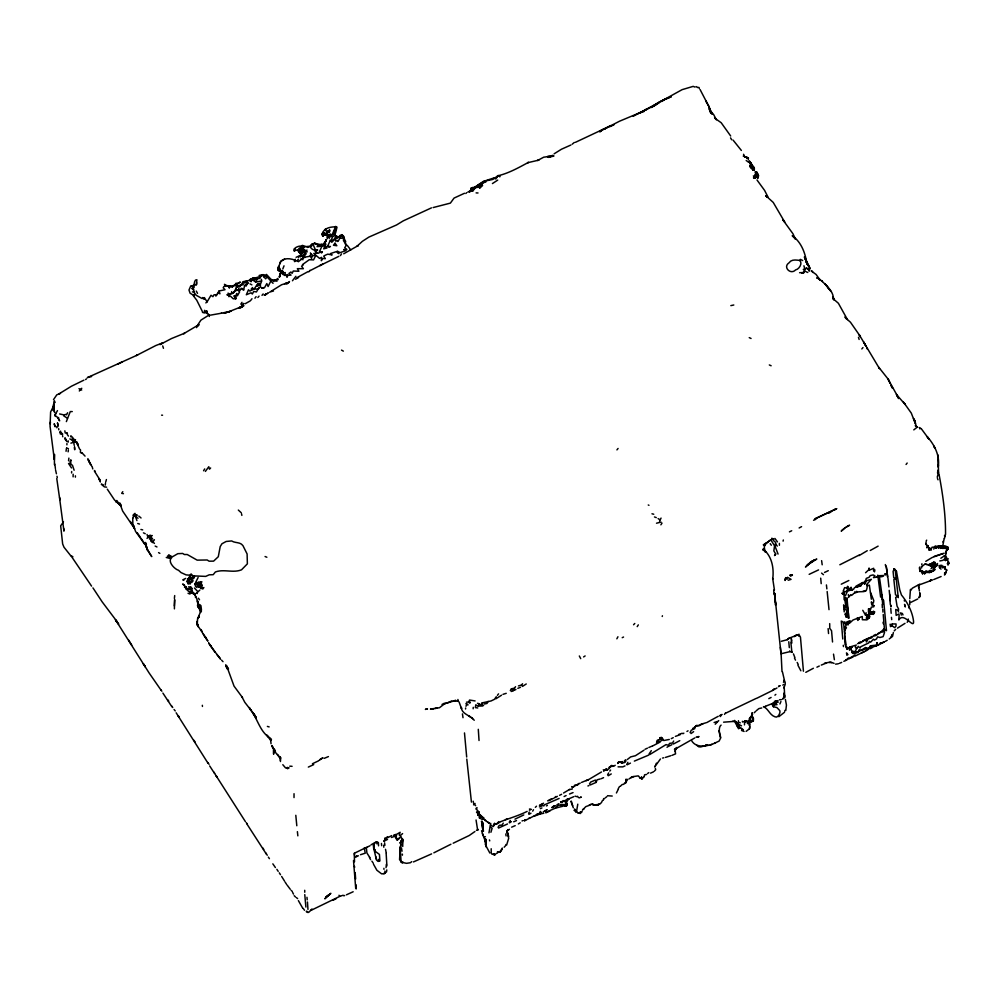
<?xml version="1.0" encoding="UTF-8"?>
<svg xmlns="http://www.w3.org/2000/svg" width="999" height="999" viewBox="0 0 999 999"><rect width="100%" height="100%" fill="white"/><g stroke="black" fill="none" stroke-linecap="round" stroke-linejoin="round"><path stroke-width="1.5" d="M132.717 518.431L132.892 524.812M294.018 797.577L294.031 793.706M921.34 428.783L928.97 439.123L927.159 436.588C934.552 444.855 940.022 455.606 938.248 466.933L938.348 464.872L938.536 472.177L937.237 477.247M273.501 749.6L273.626 754.195L273.751 748.576M752.734 169.78L754.32 168.207L752.734 169.78L754.32 170.342L754.32 168.207L749.213 160.677L748.251 161.85L746.178 160.539M930.044 570.741L929.008 572.802L931.43 571.815L931.43 570.691L929.632 570.479L926.897 572.752L927.384 571.478L925.786 571.253L924.599 573.751L922.414 571.028L920.279 570.541M386.8 869.904L386.513 871.977M68.569 460.801L68.881 458.116M304.77 894.605L305.881 907.067M763.461 706.593C768.618 708.99 769.53 714.947 775.024 716.82C778.109 718.781 781.693 711.051 779.133 709.877L776.885 707.554L773.438 706.743L773.338 702.722M260.439 285.602L260.464 283.654M279.171 266.271L277.722 267.482L278.309 270.554L280.12 271.491L280.457 269.43L278.659 266.92L280.594 261.463C284.203 257.804 290.135 258.291 294.618 260.065L295.404 259.253M845.129 599.487L846.253 610.277L848.288 612.837L848.576 618.281L846.94 616.483L846.34 612.112L848.288 612.837L846.99 597.827L846.203 600.649L847.627 607.941M909.764 604.757L909.727 600.736M947.576 547.14L946.765 548.151L945.691 546.316L948.039 548.901L946.915 550.486L946.94 548.426L948.101 548.538C948.513 545.367 942.507 546.353 940.509 546.178L937.986 545.941L937.574 546.69L939.834 545.816M493.444 178.097L483.129 181.518L477.722 185.24L477.697 187.3L474.737 187.887L472.502 191.209L470.666 190.384L471.715 187.912L476.785 186.913L479.532 184.003M482.729 829.607L481.543 821.19L483.004 829.645M355.706 888.398L353.496 860.489M66.034 451.286L66.446 448.376M338.886 236.688L336.401 237.375L334.503 233.766L336.151 230.806L336.675 226.748L332.804 226.96C328.221 227.347 323.626 229.083 322.078 233.953L322.465 235.427L324.4 234.89L324.687 232.63M484.952 838.586L485.826 845.541L489.847 853.046M944.43 566.608L944.967 567.295L945.154 566.633L945.004 569.03L946.777 570.092L944.48 574.999L945.991 572.452L944.505 573.089L945.516 573.451M53.771 408.441L53.684 404.57L53.584 410.414L53.871 401.823M188.661 586.775L190.871 587.15L192.757 592.382L194.88 594.505L197.964 601.835L197.577 605.819L200.811 611.65L201.523 610.963M675.486 750.798L675.099 751.485M354.508 861.825L354.27 853.296L367.095 847.04M373.826 846.053L373.901 843.918L374.263 848.276M873.588 571.041L873.688 568.269L869.13 570.229L869.055 568.281L869.13 570.229M400.736 845.678L400.774 844.605M280.332 760.414L280.457 757.254L280.457 761.538M866.932 584.228L867.332 585.913L869.38 585.139L871.328 599.225M939.797 560.951L942.869 560.339L946.016 557.979L948.051 561.038L948.201 562.862L947.289 563.686L948.863 563.424L947.976 565.134M775.274 546.728L775.636 542.332L773.476 540.584L773.576 539.135L771.752 538.236M488.961 832.854L490.759 823.388M946.915 550.486L946.94 548.426L948.039 548.901L946.49 549.762L946.64 548.888M641.52 776.71L641.857 778.833L643.606 777.222M758.403 176.661L758.453 175.3L757.741 178.484L757.629 175.437M738.436 720.716L738.361 722.115L740.296 722.864M338.099 237.088L341.87 234.678L343.419 235.976L343.519 240.747L346.491 245.092L344.68 247.702L346.853 249.4L343.681 249.575L345.954 250.612L340.122 252.622L337.225 251.074L338.861 253.634L336.176 251.698L330.419 253.584L332.118 254.945L327.759 254.146L325.637 255.057L323.726 256.094L325.324 258.666L322.577 258.529L321.353 260.727L321.578 257.317L319.555 258.391L313.811 253.459L318.868 253.134L321.815 246.416L323.951 245.592L324.051 243.344L326.298 239.985M324.4 234.89L324.488 232.979L322.977 233.341M200.587 612.399L199.325 604.432L200.924 605.644L201.448 609.602L197.627 618.731L199.3 616.083L199.138 617.332M194.867 285.177L196.453 284.678L196.89 279.732C193.956 279.033 194.43 285.452 193.044 288.599L193.669 288.973C192.507 291.308 197.09 296.528 196.466 295.429L202.198 298.589L202.76 297.527L204.071 299.3L204.37 297.602L207.093 301.86L205.831 302.909M574.687 809.615L574.625 810.788L574.075 810.289M483.578 705.531L482.03 705.818L482.192 702.871L491.071 700.948L494.48 699.312L496.253 696.728M483.753 817.532L482.592 819.655L479.383 817.819L479.982 815.234L476.548 812.262L479.208 811.8L478.384 813.161M742.407 721.29L742.482 722.002L746.64 720.779L747.577 723.476L753.321 720.978L753.471 718.318M934.777 562.2L934.702 563.611L936.363 565.509L937.686 565.496M402.734 846.478L402.722 839.098L400.099 842.806L400.861 844.355L400.212 848.101L401.123 862.187L406.531 863.323L410.452 862.724L411.688 861.65M938.248 466.933L937.949 459.003M944.217 538.336L942.894 545.279L941.695 546.815M71.578 472.952L71.678 471.516M386.051 867.656L386.388 864.147M898.301 611.95L898.601 609.015L897.04 606.106L895.666 597.439L898.113 596.266L895.416 571.703L895.042 569.655L893.78 568.943L894.53 568.893M753.371 167.62L751.023 163.349L750.848 164.111M473.151 708.778L473.251 707.342M921.615 570.829L920.104 571.44L919.442 567.832M400.099 842.806L402.56 842.831L400.961 840.646L402.847 841.146L400.999 836.575L397.003 839.797L394.006 834.827L396.303 836.375L396.653 839.697L397.689 839.722L397.764 838.673M491.183 848.738L491.246 853.096M754.844 174.638L754.582 177.959L753.571 177.972M70.879 443.169L72.677 442.569L73.077 439.66L75.524 439.697L73.851 443.169L74.238 445.379M196.641 282.705L196.453 284.678M924.063 572.677L923.513 572.09L924.425 572.34L922.552 573.788L922.764 571.303M105.282 485.089L105.469 483.066M228.434 286.114L229.27 287.799L229.42 286.226L232.205 286.95L233.391 286.026L226.311 285.614M278.221 279.57L275.162 280.519L272.715 280.082M658.004 740.521L659.802 739.272L659.939 737.699L662.474 738.323L662.737 739.248L660.839 738.448L661.176 737.2M743.543 154.283L744.892 157.155L744.367 156.593L748.363 157.904L748.313 159.278M748.95 725.137L749.225 722.165L753.321 720.978L753.134 718.756M908.878 607.991L909.028 606.356M751.036 168.419L751.897 165.772L750.936 163.824M779.357 543.381L779.42 545.292M741.508 725.823L737.974 724.025L737.824 725.461L740.047 728.483L740.821 727.672M174.388 598.501L174.7 595.579M845.441 595.691L848.188 589.56L851.073 587.4L852.147 590.109M294.28 250.961C295.816 248.027 293.169 247.827 294.28 250.961L297.764 249.713L297.802 250.824L300.15 252.198L301.436 250.374M343.581 238.336L343.419 235.976M909.764 598.701L910.451 589.335M494.33 825.199L494.567 823.176M783.903 687.936L785.214 684.315L785.177 682.155L783.778 680.344M868.368 610.414L868.556 608.853L870.404 608.741M490.921 832.279L492.132 828.246L490.422 826.96M564.91 804.982L564.048 805.606L566.083 806.218L566.845 805.556L566.52 804.382L564.835 805.606L565.009 804.62M72.253 411.576L70.28 411.576L66.359 421.603M285.015 275.462L285.227 272.552L283.379 272.989L282.555 274.238L285.015 275.462L287.462 274.55L286.913 277.247L288.012 275.299L291.021 275.125L288.911 273.451L290.946 272.003L292.133 273.301L293.306 271.016L298.913 271.253L297.34 268.669L303.346 268.706L301.573 266.221L303.022 265.185L302.472 264.61L309.265 259.728L313.561 259.89L315.746 255.507L312.787 255.682L311.164 253.734L309.827 256.306L304.233 257.23L298.326 261.726L297.315 260.602L294.48 261.601L294.618 260.065M893.368 632.542L892.544 636.388L889.16 639.01M73.152 474.213L73.114 476.86M626.111 779.058L626.073 782.741L623.114 784.49M68.119 451.835L68.357 450.099M373.776 845.816L373.888 845.029M859.09 555.594L867.232 550.724M919.942 593.231L920.091 596.54L918.905 597.752L920.179 594.38L919.692 592.732M80.519 449.862L80.432 452.572L82.118 453.284M190.035 579.233L190.26 577.672L192.357 578.209L190.834 582.517L188.961 581.006L190.035 579.233L191.82 580.182M465.534 708.99L465.671 708.004M930.106 564.123L929.907 565.322L931.218 566.258L935.663 566.096L933.153 566.083L934.777 566.683M300.974 254.295L300.612 256.493L300.774 252.272L299.575 252.747L300.974 254.295L302.922 252.722L307.205 251.823L300.836 247.015L305.819 246.491L302.272 245.367L302.21 246.403C299.812 245.017 293.831 247.964 294.73 249.051M620.279 762.175L622.002 763.211L622.29 761.525M675.649 749.412L675.799 748.576L675.124 750.374L676.872 747.464L674.462 749.512L694.767 737.949M197.59 618.618L197.24 624.775L207.879 641.108L204.957 636.313L206.356 638.798L205.432 637.125M925.686 544.018L926.11 542.057M192.894 575.836L192.357 578.209L190.297 577.185L191.271 574.138L192.894 575.836L205.707 576.398L209.191 574.825L213.224 574.675L215.372 571.977C223.863 568.793 233.029 573.276 241.521 569.817L247.377 563.836L247.103 553.946L242.932 545.616C240.147 541.733 235.202 543.319 231.643 540.946L226.161 541.47L221.94 543.768L220.205 546.615L218.294 556.718L213.599 561.138L209.091 561.188L207.18 559.989L197.165 560.139L187.225 554.52L184.353 554.507L182.667 553.446L177.81 553.683L172.34 556.83L168.581 554.907L169.668 556.368L167.445 556.156L171.666 557.717C167.058 561.376 174.638 569.28 178.509 570.267L181.006 572.564L186.064 574.875L189.835 575.224L190.859 574.25L186.588 581.755M866.096 612.737L865.783 614.46L868.069 614.735L870.166 614.298L871.553 612.025L873.538 611.413L874.587 611.937L873.188 614.36L871.315 612.924L873.188 614.36L874.587 611.937M921.74 564.785L921.915 563.786M752.235 712.874L752.097 716.058L749.687 718.83L751.847 721.303L753.383 719.929M874.512 571.865L874.874 569.867M200.924 584.003L200.662 582.554L195.667 582.617L194.892 584.115L195.567 586.438L197.003 587.549M581.967 811.575L579.033 813.074L580.207 813.461L580.382 812.462L578.059 812.911M870.579 592.594L873.8 600.649L873.351 603.096L871.865 603.121L871.403 601.835L871.578 604.195L873.938 605.644L873.725 606.805L871.328 607.13L869.854 611.6L870.141 612.687L871.553 612.025M279.683 275.637L280.831 272.377M854.957 591.608L854.682 593.056L857.641 591.957C862.212 591.096 866.408 593.094 867.02 588.136L867.419 583.678L871.353 579.308L866.807 580.656L864.535 583.816L862.699 582.704L860.676 585.976L854.582 587.574L853.446 589.41L848.163 590.834L846.765 588.074L844.642 587.612L843.281 590.821L843.506 594.393L841.832 593.294L844.38 593.756L842.644 593.681M199.413 582.155L198.039 585.402L197.103 585.377L198.326 582.38L201.024 583.453M785.788 710.526L786.45 705.082L785.364 699.387M50.137 423.913L50.612 411.975L54.333 404.42M279.882 275.1L279.508 277.06L281.019 272.29L279.196 276.873M481.868 816.782L477.822 815.246L478.109 813.748M577.784 804.183L576.623 811.001L577.722 812.849M866.233 618.194L868.069 614.735L865.496 615.134L862.761 610.289M310.464 246.341C310.377 249.076 315.01 251.199 317.744 250.012L315.409 249.812L313.274 244.88L311.451 244.58L310.464 246.341L307.63 247.465L306.418 246.566L311.763 246.041L310.402 246.328L312.312 243.943L315.209 243.369L319.468 244.505L317.045 246.641L319.505 246.428L321.104 244.031L322.877 244.53L324.051 243.344M783.091 541.146L783.328 539.984M386.226 852.796L385.514 849.312M502.285 848.051L500.087 851.797L497.24 852.122L500.362 851.772L500.574 850.798M785.676 577.597L785.052 580.469L785.938 577.684L785.214 579.457M720.691 737.899L719.13 741.071L714.335 743.293L715.534 742.881C708.291 746.166 696.153 748.975 691.47 740.409M945.129 535.864L944.48 538.436M774.749 702.06L776.985 704.67L774.637 704.819L775.474 700.911M332.48 241.746L332.904 239.897M787 579.32L787.474 577.272L791.058 579.358L788.211 580.257M937.537 473.114L937.911 470.217L938.91 474.263M870.229 550.499L878.121 546.128M945.004 569.03L945.166 568.319M774.637 704.819L776.223 701.298L778.196 702.147L775.087 702.896M944.704 547.177L942.994 548.463L943.543 546.103L944.954 548.389L946.765 548.151M750.786 717.319L748.975 721.128L751.847 721.303M784.777 711.076L784.939 710.376M335.227 234.091L335.689 232.18M566.083 806.218L566.52 804.382M400.512 847.726L400.749 846.765M657.305 740.197L656.605 743.069L663.186 739.784L660.839 738.448M856.443 592.395L856.705 591.296M54.058 406.393L53.022 410.164L53.659 403.996M335.689 226.373L331.98 235.127M132.855 518.219L133.229 516.733M326.835 233.129L326.261 235.427L328.172 234.877L329.333 235.976L330.269 233.903M582.38 810.239L585.776 806.643L590.809 804.794M866.995 617.532L868.056 619.093L866.807 619.867L862.362 619.73L862.262 616.495L853.046 619.992L849.712 623.076L850.087 620.641L847.239 621.828L845.516 626.723L846.44 627.809L845.354 629.295L844.48 626.873L844.867 630.581L843.331 622.889M718.731 720.616L715.234 724.238M945.529 534.627C945.741 514.835 942.769 494.293 939.172 475.049M948.351 558.828L945.366 560.526L946.016 557.979M186.338 586.663L186.326 589.098L191.009 588.436L188.449 588.374M590.234 784.977L596.141 782.404L597.077 779.794L600.124 779.008M105.719 482.055L106.418 479.545M746.827 158.504L746.665 156.868M919.505 567.944L919.767 566.995M943.031 566.083L942.544 567.794L941.62 566.221L940.471 566.196L939.435 567.632M50.437 421.928L50.025 426.036L54.321 459.552L54.458 454.358L54.433 464.735M644.155 776.81L644.58 774.824L646.565 774.45M378.546 845.828L378.384 842.569L376.523 841.707L371.041 844.804M53.496 399.662L56.806 394.805L60.464 393.419M659.54 521.153L661.063 518.081M402.535 862.824L402.834 861.887M568.281 798.738L568.006 799.637L568.818 799L567.719 798.85M511.276 691.495L513.061 690.696L515.521 686.675M565.846 802.647L567.395 800.224M326.548 232.779L329.283 232.38L330.007 230.632L327.347 231.268L325.811 235.052L324.425 233.554M749.15 718.918L752.647 714.16M238.074 283.079L235.727 283.416L235.264 284.852L232.205 286.95M478.983 813.698L478.296 811.288L476.448 809.365L477.023 807.617M662.212 616.47L662.437 615.771M933.091 562.412L932.129 565.034L933.041 566.421L931.355 566.67M282.804 268.993L284.028 265.809M939.21 545.879L938.398 548.301L940.459 547.165L939.21 545.879L935.976 548.126L935.189 546.216L933.74 549.088M465.996 706.268L466.421 704.994L468.131 704.844M399.188 835.077L400.149 832.292L394.305 835.713L396.303 836.375M354.533 855.219L354.433 853.358M603.246 800.324L603.883 798.501L603.433 799.337M233.354 285.489L235.077 285.377L237.7 287.138L239.947 286.576L243.319 281.631L249.25 280.432L251.086 281.568L252.198 279.595L255.644 282.055L256.955 279.683L254.533 279.508L255.057 278.047L260.914 276.236L262.999 274.625L267.02 276.91L273.064 283.329M748.363 157.904L748.101 158.641L747.102 157.53M883.416 630.207L882.716 632.13L883.703 628.87M325.174 241.646L325.637 244.268L323.713 248.838L326.973 247.989L324.812 246.516L330.432 246.491L328.996 247.065L327.772 245.941L329.895 241.258L332.879 240.959L333.991 239.148L335.726 240.784L338.349 240.884L341.87 234.678M927.534 545.616L926.76 547.752L928.146 546.303L926.622 544.742M280.244 270.005L278.159 269.468L278.983 267.245M871.253 612.312L870.541 614.21L873.75 613.673L871.253 612.312L872.714 613.848L874.262 611.638M743.331 156.294L743.693 155.357M929.794 548.126L930.981 549.925L932.017 547.265L935.626 546.878L935.976 548.126L936.188 546.128L938.061 547.302L934.952 546.403M328.596 231.93L329.545 229.508M215.871 296.141L219.031 290.996L225.025 289.722L223.227 287.787C223.376 285.577 227.859 285.751 224.475 284.315L225.262 286.401M475.799 704.844L475.324 707.604L477.759 707.954M779.919 703.958L780.918 701.548M195.954 581.793L198.114 577.509M856.393 645.029L850.524 646.803L848.114 648.513L846.228 646.927L846.902 649.25L847.876 648.201C842.182 643.993 846.44 634.964 844.143 629.008M745.903 720.666L745.217 722.277L744.73 720.953L744.467 724.874M466.471 702.172L468.706 701.997L469.542 700.049L475.087 700.936M270.717 281.256L268.107 286.513L266.795 283.579L264.648 287.475L261.676 287.962L260.464 286.763L258.691 287.949L256.468 291.933L253.671 291.483L252.36 294.018L251.086 292.794L246.341 294.755L248.476 289.822L249.85 291.084L250.999 290.472L252.572 287.55L252.098 290.072L254.183 288.948L257.779 283.691L260.764 283.304L261.763 280.931L255.644 282.055M616.42 792.969L618.169 789.522M507.067 831.33L507.854 829.582M154.445 543.419L150.837 539.959L151.736 537.949L151.074 535.726L149.5 535.389L147.028 538.399M476.236 705.306L478.221 706.056L479.258 703.758L482.03 705.818M303.459 248.913L302.909 250.137L299.25 248.351L301.598 247.54M846.765 588.074L847.589 586.263M910.564 590.471L912.437 588.124L919.742 584.153M655.731 764.672L656.443 763.149M67.62 412.724L66.533 414.835M602.385 800.611C601.398 804.133 597.577 805.931 594.168 804.782L590.946 804.02M540.359 811.375L539.747 812.674L540.609 813.823L543.793 813.261M197.327 586.063L199.176 587.225L200.537 585.339L198.689 582.467L197.415 583.965L194.892 584.115M690.072 732.667L691.271 730.219L694.892 728.596M198.252 324.151L200.949 320.117L208.054 315.634M55.657 413.536L55.07 415.959L58.704 417.807M260.914 276.236L259.84 278.384L252.198 279.595M746.128 731.368L749.512 728.733L750.037 724.188M384.315 840.496L386.476 838.049M267.02 276.91L265.659 278.821L263.998 276.91L266.471 274.425L270.205 278.459M311.451 244.58L314.535 243.219L317.595 244.805M543.831 805.993L544.418 804.844L559.115 798.463M196.578 327.635L197.927 325.062M532.692 811.176L533.466 809.714M488.086 701.41L487 703.458L484.04 704.058M616.858 638.811L617.944 636.763M626.81 764.347L627.896 762.324M337.662 237.45L336.975 238.724L335.164 237.899L335.726 240.784M572.202 787.674L573.788 786.4M931.056 568.668L933.441 566.495L936.363 565.509L937.462 563.486M942.881 541.982L943.343 541.133M749.512 728.795L749.737 726.735M242.52 305.07L243.818 303.371L241.633 305.657M471.178 189.485L469.555 192.158L469.955 191.009L467.819 192.12M564.685 805.506L566.883 803.371L566.021 804.033L566.957 804.37L562.162 806.393L560.963 804.794L566.957 804.37L566.158 800.786L567.27 798.975M197.79 326.061L199.113 324.55L183.604 333.728L184.578 333.229L171.466 338.561L159.965 344.593L162.837 342.844L155.794 345.542L136.364 355.532L137.7 354.92L87.3 377.647L91.621 376.348L90.971 376.548M400.299 846.752L399.563 859.615L401.873 862.736M498.076 827.347L499.175 825.411L502.16 824.987L503.259 823.126M322.877 244.53L321.815 246.416L319.156 245.342L319.505 246.428M528.596 813.311L529.333 812.025M720.379 716.57L721.478 714.647M607.579 774.849L608.678 772.926M618.181 788.835L619.517 786.5M499.65 175.849L498.089 175.587L492.869 179.42L483.991 181.294L479.52 188.212L482.617 185.539M673.663 741.058L672.552 743.006L669.567 743.356L668.468 745.304L666.021 744.617L649.612 754.632M280.444 273.239L279.97 274.088L281.718 271.191M385.614 872.602L384.028 873.975L382.58 873.825M502.085 849.412L500.362 851.772M193.469 578.583L194.231 575.686M311.438 258.766L312.125 255.881M589.51 783.978L590.621 782.105L595.429 780.057L596.141 782.404M331.243 239.56L332.28 237.849M749.962 163.936L751.897 165.772L749.799 165.921L752.684 169.293L753.795 167.457L752.384 166.146M783.641 697.639L784.652 695.267L784.19 686.8M71.666 439.81L73.514 438.623L71.666 439.81L69.855 438.923M655.369 765.758L654.632 766.982L660.439 758.978M203.584 470.754L204.695 468.918M497.714 175.949L495.854 178.983L494.03 178.059M509.215 822.264L510.327 820.441M868.718 569.817L865.571 572.739M749.225 722.165L749.387 723.338L750.162 722.09M867.544 640.134L866.445 641.945L865.746 639.447L871.64 637.886L872.776 636.326L875.723 635.576L881.468 631.805M649.063 753.995L651.311 750.636M926.173 540.971L926.685 540.147M475.074 188.199L472.502 191.209L470.716 190.197L473.601 189.423L472.689 187.462L470.941 188.274L471.715 187.912L473.601 189.423M510.314 690.609L511.426 688.811L514.373 688.161M255.057 278.047L253.271 277.734L249.25 280.432M295.891 276.298L292.457 280.756M241.983 302.335L240.859 304.096L242.67 304.807M482.192 702.871L480.656 706.068L478.221 706.056M850.661 594.78L848.513 597.489M494.767 824.237L493.306 826.548L490.359 825.062M637.212 626.623L638.324 624.875M322.465 235.427L322.814 236.251L324.413 234.203M356.156 888.973L356.094 884.802M921.44 566.833L925.037 564.06L929.557 565.009L929.22 564.26L934.989 562.562L935.089 565.109L937.574 564.148L932.966 569.767L933.59 570.754L931.43 571.815M626.198 781.717L627.784 779.282M660.888 524.825L662.012 523.089M783.141 698.326L784.452 696.291L784.165 693.481L784.24 694.53M340.409 255.607L341.533 253.883M783.441 682.28L784.502 680.881M194.568 576.698L193.257 578.658L192.657 576.498M617.657 763.448L618.781 761.775L617.819 763.336L619.18 761.875L621.803 761.8M154.408 539.735L153.122 541.533L150.899 541.171L152.635 542.594M201.586 586.051L202.135 585.239L200.437 587.587L199.176 587.225M122.802 491.67L121.666 493.319L123.439 493.681M578.671 783.466L577.672 784.927L574.575 785.202M479.383 817.819L480.681 815.946L477.822 815.246M857.392 587.05L858.641 585.264L860.676 585.976M775.661 553.97L774.537 555.569L775.711 554.008L773.85 550.911L774.562 545.841L770.791 539.747L773.576 539.135M611.251 765.496L608.891 768.83L606.018 770.279L603.259 769.817M279.895 263.724L280.856 261.451L284.59 259.078M202.747 589.085L203.883 587.499M498.801 821.59L496.441 824.1L493.518 824.3M724.475 714.385L725.611 712.811M250.836 300.287L251.973 298.726M496.953 177.148L498.089 175.587L499.937 176.736L498.526 175.649C509.228 173.027 519.043 167.42 528.496 162.35L527.584 162.725L538.886 160.102L537.574 160.489L543.731 157.18L549.163 156.481M199.725 587.262L201.573 586.063L200.474 587.574L202.472 587.549M57.467 410.614L54.795 415.259L55.882 416.133M803.87 272.402L805.007 270.854L803.72 269.942M229.27 287.799L230.407 286.263M721.116 725.112C716.008 728.633 723.788 747.589 718.968 730.744M554.133 153.809L561.463 149.226L570.891 145.017M207.093 301.86L211.014 295.267L212.912 296.678L214.011 294.792L217.02 294.693M254.945 298.202L256.081 296.678M133.591 516.695L135.514 514.597L134.253 514.872L134.952 513.349L132.942 515.309M757.217 175.724L758.403 175.612L757.304 172.914L756.393 171.766L755.194 172.914L758.091 174.363M190.297 577.185L188.012 579.27L188.611 580.656L187.762 582.429L188.961 581.006L187.824 582.617L188.212 584.178M497.402 695.354L498.551 693.855M308.816 271.84L309.965 270.354M906.068 464.473L907.167 463.037M682.23 733.254L678.596 734.477M566.233 803.109L566.645 805.581M63.461 521.853L60.677 525.836L62.65 543.943L63.998 547.227L70.817 555.831M616.932 449.887L618.081 448.451M306.144 253.771L302.672 258.092M205.382 471.403L208.791 466.745L209.465 469.18L210.639 467.994M609.79 771.103L610.601 770.079M262 295.354L263.149 293.931M297.315 260.602L298.464 259.191M907.154 622.302L908.391 620.779L908.253 619.018M298.639 257.292L300.312 255.257M876.797 576.997C878.121 574.388 879.757 577.247 881.967 576.71L883.903 575.499L878.908 575.711L879.57 576.848M861.825 348.951L862.974 347.577M257.892 297.49L259.053 296.116M756.53 698.388L772.639 690.434L774.113 688.786M855.219 654.982L843.843 661.363M866.345 649.825L865.196 651.186L854.869 656.156M752.222 169.293L753.795 167.457M518.469 685.913L521.403 685.102L522.564 683.753M288.361 282.879L289.51 281.531M658.841 739.647L656.568 741.97M279.221 269.505L278.309 270.554L278.771 269.093L278.159 269.468M465.859 193.519L466.583 192.682M865.746 639.447L860.489 642.894L857.542 643.643M606.555 768.98L603.596 771.228M199.825 590.097L196.378 593.256L197.278 593.531M504.158 847.227L505.506 845.741M497.714 180.107L492.432 183.566M355.494 857.017L356.668 855.743M560.751 802.709L561.913 801.435M654.357 771.166L655.694 769.692L655.356 768.443M852.671 594.592L853.833 593.319M737.974 724.025L737.312 724.737L734.652 720.391M781.355 641.271L787.249 639.71L788.411 638.473L799.15 634.265M554.657 797.739L555.819 796.49M539.448 805.369L543.556 803.208M557.454 806.131L555.132 808.228L546.128 812.262M808.778 270.866L809.814 270.891L806.742 268.119L804.582 269.393M633.566 624.762L634.79 623.476M402.597 833.578L400.137 835.788M624.562 762.449L625.961 761.001L625.611 759.74L624.25 761.213L624.562 762.449L622.002 763.211M894.23 630.869L895.653 629.407M201.573 586.063L199.9 586.638L195.667 582.617M303.184 255.419L305.419 253.496L304.907 252.11M187.537 579.77L188.749 578.558L188.299 582.917L190.135 584.078L190.085 582.442L192.02 581.268L191.284 582.579L193.182 580.769M946.752 557.842L945.466 555.219L940.833 558.241M384.103 841.108L385.277 839.947M575.449 142.32L611.101 125.549L600.998 130.519M933.94 579.457L941.108 576.51M813.386 668.269L805.806 672.339M597.714 805.069L599.462 803.795M754.208 712.749L755.656 711.325M201.124 588.748L202.173 587.724M784.527 712.25L778.833 716.708M553.983 805.718L551.947 807.667L553.808 806.568M535.339 807.329L536.513 806.205M756.468 710.589L758.84 708.603L761.787 707.954M497.04 853.308L498.513 851.91M477.722 185.24L473.002 188.124M620.304 786.313L622.327 784.402M778.571 686.713L779.432 685.901M259.116 275.487L262.05 274.725L263.886 276.648L265.147 275.462L262.4 274.85M803.283 269.455L806.742 268.119M551.723 798.663L547.627 800.873M868.693 638.636L871.628 636.538M81.768 388.261L79.308 390.996M492.994 854.22L494.78 854.857L495.966 853.77M894.492 568.881L893.081 571.353L893.755 577.772L896.39 578.196L893.855 579.52L895.504 594.792L898.113 596.266L898.288 597.652M580.207 813.461L581.718 812.075L580.244 812.262M627.31 759.515L630.669 756.905L635.414 755.731L643.943 750.224M473.538 804.869L475.099 803.458M619.18 761.875L618.431 762.549L620.491 761.912M749.375 721.865L747.577 723.476L749.837 722.115L747.152 721.515M782.679 699.175L784.215 697.801M880.943 631.793L882.679 630.257M443.756 704.432L439.473 707.729L430.457 709.065L432.942 709.228M197.515 325.899L198.239 325.287M572.202 144.218L574.325 142.445M928.146 546.303L929.132 550.049L930.656 548.488M563.186 801.498L567.732 799.188M774.924 695.167L775.836 694.405M199.525 599.762L198.364 598.201M661.675 101.523L663.523 99.987L662.349 100.762M474.912 831.543L469.218 835.514L453.196 843.206M940.459 547.165L940.721 548.389L943.543 546.103M300.612 256.805L305.419 253.496M913.785 429.882L917.357 427.048L915.234 425.711M782.829 685.139L783.666 684.477M85.589 379.558L86.463 378.871M694.929 726.885L696.69 725.499L699.7 725.474L700.873 724.287L705.968 722.776M933.59 570.754L935.251 569.442M323.951 245.592L325.637 244.268M477.197 830.394L478.359 829.482L476.436 830.331M605.119 798.001L606.768 796.715M374.088 843.618L375.524 842.507M276.96 281.268L275.162 280.519L277.922 278.384M334.478 235.502L333.042 236.613L330.282 236.613L327.073 234.615L327.247 236.963L328.109 236.563M385.851 838.036L387.624 836.65M769.979 540.222L764.073 545.566L765.546 543.331L764.297 547.002L764.772 550.511M245.192 303.746L250.362 300.824M397.689 839.722L399.388 838.436M787.249 639.71L789.497 637.999M651.51 107.505L659.44 102.597M647.564 773.551L648.813 772.614M507.717 830.569L509.428 829.282M308.654 912.374L312.038 909.09L310.914 910.414L339.96 896.303M264.91 295.267L266.608 294.018M296.94 277.647L308.067 271.603M691.021 733.553L693.631 731.655M235.077 285.377L236.313 284.865L239.947 286.576M599.987 131.643L602.459 129.833M659.802 739.272L661.538 737.999M275.162 280.519L276.286 279.695L273.426 280.494M238.699 307.992L240.609 306.606M750.848 163.112L749.287 161.826L750.749 163.062L749.837 163.212M199.8 609.815L200.886 609.028L198.614 607.817L200.886 609.028M633.241 116.271L664.298 99.6M286.738 284.053L287.6 283.441M599.937 131.718L603.483 129.208M451.91 700.873L446.565 703.209L455.719 700.374L453.821 700.873L458.416 701.348M917.731 598.963L910.576 602.497M812.162 561.388L805.469 567.045L810.826 561.775L816.795 559.053L807.18 565.047L814.06 560.152L811.725 561.688M436.213 708.403L436.813 707.991L434.815 708.591M569.517 794.005L573.051 792.594M611.251 773.95L608.241 775.748M695.516 726.773L692.669 728.496M765.921 706.093L773.85 702.971M696.69 725.499L695.691 726.186L699.25 725.524M679.77 740.671L673.363 744.018M237.65 285.764L233.716 292.52L226.873 294.805L229.033 295.192L228.821 296.678L230.282 295.991L233.192 298.751L235.727 298.813L236.313 294.255L236.838 293.494L237.425 295.791L239.623 291.858L238.399 290.709L241.671 288.286L243.706 289.585L244.68 285.314L246.516 284.053L245.941 286.101L247.715 283.391L246.291 281.044L245.167 282.804L242.657 283.179L242.62 282.292M655.569 104.395L652.859 106.294L658.978 102.11L671.266 96.703M946.902 549.35L948.101 548.538L946.215 546.952L948.288 547.452M897.439 628.146L904.994 623.364M862.699 582.704L863.348 582.267L864.535 583.816M601.46 771.977L589.048 779.345L581.555 782.429M706.755 722.577L718.219 716.308M589.185 805.157L589.847 804.719M752.684 169.293L754.32 168.207M941.62 566.221L939.647 567.532L939.147 566.046M509.54 822.864L511.413 821.628M566.233 801.435L568.818 799M319.355 760.114L322.927 757.766L319.767 759.677M526.248 683.978L522.502 686.388L521.403 685.102M610.614 766.47L608.928 767.457M298.202 256.606L299.013 256.081M563.561 793.006L569.767 789.31M583.591 656.93L585.127 655.943M794.267 636.638L796.628 635.139L795.454 635.526M667.007 747.264L667.981 746.653M662.275 100.637L682.092 89.66L693.169 86.376L695.029 87.088M431.456 207.867L403.259 220.866L396.553 224.962L368.881 237.1L362.375 241.321L356.993 246.291L358.291 245.529L343.731 253.771M264.186 295.167L266.233 293.906M771.166 539.785L763.286 544.842M543.256 811.9L547.29 809.64M599.85 131.518L600.661 131.019M518.356 823.95L520.204 822.826M630.444 763.111L627.097 764.822M258.941 288.399L257.705 289.148L251.298 288.798M682.891 733.728L683.853 733.154M605.169 128.834L603.758 129.333L619.53 121.216L642.956 111.413L640.184 112.875L653.471 105.956M851.011 595.504L852.309 594.73M229.071 312.063L231.119 310.839L227.884 312.287M545.804 812.886L549.937 810.938M839.834 564.772L859.165 555.044M686.95 731.468L688.049 730.818M638.573 776.061L639.997 777.984L642.469 778.696M629.145 778.883L631.93 776.81L637.724 775.936M573.688 786.6L580.232 783.116M885.326 641.383L887.224 640.272M269.643 292.207L281.668 284.715L287.537 283.004L284.59 283.728M295.504 279.258L298.601 277.472M528.871 814.397L530.956 813.198M675.374 736.4L680.344 734.615M772.639 690.434L776.997 687.961M764.173 707.017L765.559 706.231M320.217 265.434L310.127 270.617M556.905 804.794L558.916 803.658M59.078 393.831L71.441 386.226L83.891 380.157M803.533 272.565L799.587 272.702M496.441 824.1L500.099 822.04M652.822 745.853L660.114 742.057M322.627 264.123L319.942 265.584L338.848 256.331M265.259 294.655L267.545 293.394M495.879 698.801L501.548 695.204M552.847 155.307L548.926 156.606M726.061 712.986L730.182 711.038M529.408 810.214L531.218 809.327M814.897 518.843L836.613 508.703L815.346 518.681M335.164 237.899L336.401 237.375L334.915 235.327L337.587 236.588M546.428 805.931L547.402 805.406M304.97 251.186L307.018 250.075M799.138 527.971L801.573 526.648M868.88 613.374L871.203 612.399L870.166 614.298L868.88 613.374L870.141 612.687L868.256 611.863L869.992 612.637M568.681 798.875L573.788 796.678M771.827 703.97L773.438 706.743M242.457 306.593L239.985 307.929L242.582 306.768M391.695 835.589L387.512 837.774M615.222 765.271L613.623 766.333L611.813 765.459M525.561 820.204L524.537 820.753L541.47 812.274M809.153 574.338L818.556 569.905M555.294 797.452L557.38 796.328M267.32 293.444L268.506 292.807M643.481 111.738L644.193 111.364M548.838 800.649L553.696 798.238M511.638 827.16L515.197 825.661M828.733 513.161L830.943 511.988M122.303 361.85L117.894 364.123M544.405 811.275L546.391 810.251M433.853 852.821L450.924 844.242M442.02 704.445L444.48 703.184M587.437 780.082L588.274 779.645L586.163 780.719M768.805 698.638L771.116 697.439M865.808 650.911L867.781 649.899M706.63 745.254L700.761 746.927L698.788 746.815L696.94 745.404M445.229 703.583L446.391 702.996L444.193 704.108M301.536 255.569L300.399 256.144L302.447 256.231M878.096 633.391L880.281 632.292M523.776 814.947L514.985 819.13M383.941 841.233L387.525 839.435M671.291 738.636L673.251 737.662M824.512 572.452L828.271 570.679M841.258 584.19L848.825 580.506M669.005 746.116L671.865 744.705M147.053 534.49L147.727 536.625L148.839 536.076M564.11 796.54L566.108 795.554M185.677 578.421L182.767 579.87L183.828 580.382M881.081 643.543L883.291 642.457M312.437 763.736L318.644 760.801M622.227 637.674L623.551 637.025M863.211 591.096L865.596 591.233M719.617 715.659L722.065 714.447M582.966 809.377L583.965 808.89M661.051 522.09L656.505 523.214M367.42 847.027L369.992 845.766M870.042 648.738L872.164 647.714M236.313 284.865L240.347 282.08L239.261 282.567M834.964 509.49L834.078 509.927L836.613 508.703M356.156 856.842L358.379 855.768M816.92 667.182L819.28 666.046M559.552 795.291L561.613 794.292M789.435 531.855L791.707 530.756M552.247 807.329L555.794 805.619M612.799 125.337L613.886 124.825L610.152 126.586M336.039 898.813L333.154 900.174M638.161 113.549L641.558 111.95M925.773 561.338L932.079 557.542L943.093 553.558M360.477 854.707L365.234 853.196L364.285 847.889M498.526 828.071L507.517 823.963M653.471 771.852L650.536 773.139M855.968 586.188L862.512 582.592L862.599 583.766M346.416 894.817L353.159 891.757M756.006 698.501L730.744 710.601M308.329 767.082L313.711 764.622M862.861 640.759L865.122 639.722M645.054 749.25L647.464 748.151M431.605 853.883L413.436 861.937M524.188 820.604L525.374 820.067L524.55 820.391M601.286 778.696L603.558 777.672M850.386 658.204L853.046 656.992M194.081 294.318L193.381 295.791L196.791 300.287L202.76 312.262M631.168 777.746L633.853 776.548M634.353 761.101L648.538 755.169M147.727 536.625L150.599 535.364M850.723 589.148L846.428 590.958M776.348 701.323L778.021 700.586M664.148 99.55L670.966 96.891M919.679 428.821L920.753 428.359L919.105 427.497M821.278 665.084L826.473 663.011M648.826 747.502L652.247 746.016M625.012 765.896L622.739 766.882L618.056 766.845M540.309 808.653L541.92 807.954M243.956 305.719L229.433 311.488L221.216 313.261M876.647 645.616L879.307 644.467M861.35 652.971L864.147 651.773M513.711 821.79L516.508 820.591M866.645 638.948L869.63 637.687M580.556 797.364L581.318 797.04L579.27 797.889M873.963 635.264L875.936 634.415M505.419 819.63L507.554 818.718M710.264 745.092L711.975 744.367M324.225 758.353L328.421 756.593M839.322 663.386L841.695 662.387M513.586 690.496L515.934 689.522M848.85 618.131L848.501 614.035M858.74 642.644L860.713 641.82M699.962 725.112L702.921 723.875M707.354 744.655L705.531 745.404L707.642 744.692M813.561 520.254L815.871 519.293M500.811 821.615L504.695 820.129C512.05 817.507 519.83 815.059 527.122 811.413M846.89 647.851L852.309 647.327L850.524 646.803M296.104 257.28L298.314 256.381M539.41 806.93L543.219 805.381M672.065 755.331L675.561 753.858L675.237 751.523M285.714 283.441L288.886 282.218M517.832 688.336L520.454 687.312M844.667 633.766L844.267 631.031M391.396 837.499L394.742 836.288M558.041 805.506L560.963 804.794M939.447 565.671L941.882 565.272M778.658 686.288L780.256 685.689M540.297 804.957L542.357 804.17M528.958 818.156L529.895 817.806M918.993 584.977L932.766 579.895M522.027 820.941L522.852 820.641M875.861 646.003L884.515 641.658M533.916 816.27L540.609 813.823L536.938 814.135M587.924 785.963L588.873 785.614M280.12 271.491L282.729 271.278L283.379 272.989L282.417 270.904M714.098 722.514L717.245 721.515M502.984 694.342L506.231 693.331M598.451 804.357L593.531 805.169L592.494 803.87M151.074 535.726L152.298 535.539M464.485 193.282L454.07 198.077L450.374 203.122L433.129 207.567M781.206 653.721L790.059 651.598L792.157 652.197M302.073 250.799L304.133 250.2L301.573 253.758L299.575 252.747M342.295 895.391L343.856 895.454M550.449 156.731L548.314 157.355L550.149 157.043M551.011 156.793L553.983 155.944L552.235 156.144M944.205 553.221L934.215 556.356M838.261 663.823L835.551 664.148M611.425 766.57L613.099 766.096M192.357 291.983L194.293 291.433M867.706 616.533L869.605 616.033L869.742 617.157L865.496 615.134M341.733 895.766L340.11 896.203L338.973 895.266M343.968 895.741L344.655 895.554M194.081 295.629L190.097 293.207L188.986 290.01L190.659 286.164L193.981 285.252M790.396 575.599L792.432 575.062L790.034 575.561L792.145 575.387L790.733 575.362M748.413 162.05L749.287 161.826M804.595 271.416L802.16 273.177L803.671 273.127M271.129 291.621L273.464 291.034M482.854 182.817L485.801 182.08M191.234 286.026L193.631 285.639M723.588 722.177L734.327 721.378L732.579 721.29M65.996 414.398L63.861 414.897L59.603 413.948M663.686 740.534L669.268 739.46M480.644 186.601L477.697 187.3L478.771 185.14L480.644 186.601L479.932 183.853L481.755 184.74L480.569 183.379M756.992 173.426L756.393 171.766L755.119 171.828L756.693 172.178M801.76 273.227L803.146 272.914M662.537 758.054L663.773 757.791M569.368 789.66L572.327 788.998M224.463 312.924L227.16 312.337M845.291 644.817L846.053 644.642L844.779 636.088M824.525 663.199L830.456 662.05L834.053 663.348M730.843 305.619L733.803 304.995M696.116 737.187L699.063 736.588L697.389 736.775L698.189 737.037M224.138 313.099L226.373 312.687M665.484 757.392L670.779 755.744M317.957 244.767L319.468 244.505M846.877 654.907L847.939 654.645L846.503 652.896L846.815 654.832M243.856 290.047L242.095 289.36M575.137 796.141L576.66 796.628M210.252 315.185L221.578 313.187M261.938 288.137L263.873 287.999M239.835 285.177L243.344 284.703M555.132 808.228L562.162 806.393M847.077 606.543L845.691 606.63L845.404 597.352M431.843 709.153L432.592 709.078L431.468 709.14M195.367 597.252L196.216 597.165M339.997 235.389L342.794 236.563M300.961 258.841L302.747 258.679L302.897 259.84M384.165 872.976L385.202 872.889M742.02 729.52L743.306 729.882L741.645 728.408M779.457 699.775L781.455 699.625M612.225 796.053L607.492 795.716M774.312 701.423L776.223 701.298M946.777 570.092L945.541 569.093M935.264 567.482L932.816 567.444L934.102 568.506M339.36 238.162L341.72 238.237L343.244 237.013L345.729 241.508M187.362 588.598L184.453 587.15M465.859 703.708L467.12 703.758M592.17 804.42L593.106 804.457M476.111 192.882L478.009 192.969M161.601 415.172L162.55 415.222M756.505 172.877L757.304 172.914M829.108 662.499L831.692 662.637M289.785 766.171L292.095 766.32M494.78 854.857L491.695 854.008M58.042 426.66L56.806 426.561L56.856 427.797M468.706 701.997L470.404 702.147M697.889 87.4L699.063 87.525L699.288 88.511M483.603 830.993L481.543 830.781L483.017 834.864M166.259 557.467L169.818 558.404M484.24 836.613L485.414 836.762M925.786 571.253L927.384 571.478M188.436 591.458L190.672 591.783L193.843 594.255M469.243 702.971L470.005 703.084M101.286 484.228L104.346 486.85L106.593 487.175M194.218 287.15L192.457 286.875L193.444 289.598L191.608 288.349M148.252 536.888L152.785 539.11M240.197 290.185L237 290.122L234.378 291.471C233.379 293.756 229.92 295.03 228.059 293.132M72.153 438.998L73.626 439.26M282.817 764.697L285.489 767.844L287.899 768.606M942.981 567.444L944.617 567.757M200.687 581.655L201.998 581.918M872.065 605.269L873.938 605.644M848.451 613.698L847.776 608.841M900.111 612.887L902.234 613.361M140.921 529.47L142.695 529.895M659.939 737.699L662.474 738.323M206.581 310.739L207.193 312.887L205.407 312.35L208.991 314.747M477.485 703.308L479.258 703.758M651.985 513.786L653.758 514.235M60.227 433.891L62.313 434.44M194.43 587.999L197.814 591.658M267.37 726.41L269.143 726.91M202.485 312.4L204.545 312.974L204.545 310.364L207.155 312.787M925.037 564.06L926.822 564.56M289.123 767.944L287.337 767.419L287.475 768.531M78.971 388.661L81.693 390.047M881.031 576.223L879.245 575.686L883.041 602.497M789.759 575.112L791.021 575.486M571.64 786.613L573.513 787.175M192.07 590.684L188.411 588.886M529.458 808.978L530.869 809.415M137.725 523.501L139.51 524.063M134.428 516.046L138.049 518.244M218.157 293.194L219.955 293.756L219.031 290.996M200.212 606.655L197.577 605.819L198.401 605.831L197.14 600.998L197.964 601.835M624.512 783.041L625.237 783.278M135.989 514.66L137.25 515.072L135.789 517.445L136.925 520.579M303.421 257.03L304.87 257.542M846.403 592.057L844.58 591.408L843.993 593.269L844.155 599.712L845.666 600.686M654.47 516.958L656.268 517.607M188.037 593.306L189.997 594.03L190.672 591.783L189.872 591.595L192.108 593.231M741.533 730.494L744.08 731.455M898.401 610.514L895.741 609.49L896.153 615.396L898.663 614.048L899.125 614.934L898.85 619.967C903.745 611.088 914.385 630.319 913.536 621.028C912.337 611.75 907.567 602.397 901.46 595.004L899.737 589.835L896.465 571.203M489.91 823.401L484.927 820.341M55.145 402.485L54.321 400.661M265.072 556.518L266.87 557.242M575.948 812.374L574.662 808.965M696.203 86.588L697.514 87.537M927.846 545.641L929.132 550.049M381.618 873.863L376.873 870.241L373.489 864.185M805.956 271.678L807.766 272.477M648.251 504.982L648.963 505.294M769.317 364.935L771.128 365.759M894.043 568.918L896.428 571.053M66.596 447.902L68.456 448.751M639.997 777.984L641.857 778.833M807.642 268.719L809.19 269.43M928.071 564.835L929.857 565.684M752.684 169.568L754.32 170.342M101.698 484.178L103.521 485.039M749.238 337.625L751.061 338.486M143.431 532.842L145.242 533.716M155.157 546.078L156.968 546.952M306.243 911.65L308.067 912.549L306.631 911.1M800.324 259.365L802.659 260.527M184.428 584.952L182.617 584.028L185.664 586.875M246.166 281.805L248.364 282.967M250.025 283.866L251.86 284.852M341.508 350.1L343.344 351.124M811.575 271.141L816.096 274.463L820.304 280.344L818.493 278.346L822.464 281.531L821.503 280.707C826.51 285.702 833.491 291.246 833.453 298.963L833.316 297.852L834.19 300.075L832.841 296.965L833.79 299.325L832.879 298.501L838.386 303.271L847.414 319.53L846.265 318.544L850.449 322.215L859.727 335.539M483.279 817.744L478.521 813.348M929.008 547.689L930.981 549.925M934.989 566.296L934.527 564.41L936.363 565.509M882.342 599.55L883.615 600.312L886.488 630.681L884.427 629.133L883.241 614.485M281.119 271.141L282.967 272.252L281.443 270.941M158.566 552.597L159.865 553.384M67.433 418.244L63.686 415.846M474.263 720.242L471.865 717.994L472.652 718.581C468.881 715.109 461.488 713.498 461.351 707.429L461.526 708.703L459.065 701.935M753.533 177.435L754.982 178.371M314.535 243.219L316.383 244.405M485.714 820.404L481.181 816.533M848.176 657.966L849.362 658.728M799.587 260.389C795.953 260.015 791.483 259.041 788.923 262.924C782.592 267.02 790.646 275.324 795.679 269.855C798.95 269.48 803.121 263.037 799.6 260.402M798.176 635.314L799.312 636.063L798.451 635.264M513.274 690.047L511.426 688.811L513.061 690.696M487.624 822.165L489.298 823.276M199.9 586.638L197.415 583.965M658.091 518.556L659.952 519.805M273.963 281.543L270.766 278.971M71.94 556.156L72.902 556.818M564.972 801.835L563.124 800.561L562.05 802.759L560.664 801.66M879.345 576.773L873.463 577.609L874.949 575.811L873.126 574.924L870.179 575.611L869.055 577.31L866.245 578.409L864.772 584.19M225.961 285.352L227.01 286.076M192.757 592.382L193.631 592.994M303.296 246.516L304.608 247.44M366.408 848.238L366.92 853.009L369.805 857.492M755.793 172.115L757.392 173.339M327.347 231.268C324.925 230.994 324.176 228.871 326.436 228.659M757.567 177.31L755.781 174.276M605.981 768.905L607.554 770.154M469.592 716.383L468.793 715.759L470.954 717.482M209.078 764.322L207.705 762.487M186.476 589.435L188.037 590.721M868.069 614.735L869.605 616.033M149.288 538.673L150.837 539.959M296.578 897.739L297.615 898.613M821.59 573.101L823.463 574.687M138.799 516.071L141.046 517.969M61.95 433.641L59.853 431.818L60.027 432.867M753.358 175.874L754.32 176.711M62.762 434.19L60.664 432.355L60.627 431.106M119.093 504.195L121.129 506.118L114.485 499.937L107.305 489.185M238.324 510.064L241.258 512.774M72.89 437.687L70.829 435.814L70.941 436.95M92.944 587.874L102.11 601.785L117.12 621.728L115.872 620.504L118.681 624.163L115.422 619.717L149.076 672.914L161.126 690.272M733.079 140.097L741.358 150.437M739.148 726.223L736.001 722.04M375.262 851.36L379.433 854.42L379.907 860.926L378.034 861.438L376.436 859.889L373.801 848.563L375.262 851.36L375.087 849.6M291.109 890.309L292.133 891.27M777.447 541.895L774.912 538.436M66.858 432.767L67.42 433.304L65.197 432.942L64.848 430.819M505.806 844.555L506.605 845.117L508.691 838.286L507.142 831.28M269.78 737.712L271.478 739.36M844.754 317.083L846.64 318.906M401.386 838.398L402.834 839.809M186.326 589.098L184.865 586.288M294.168 895.678L295.592 897.065M85.052 456.118L81.881 452.709M330.057 240.322L331.743 242.058L330.781 240.497M903.408 402.11L905.144 404.445L896.465 394.543L898.101 397.19L887.899 378.821L878.77 367.282L879.507 368.668L859.202 334.69L860.114 336.688M736.925 723.601L737.712 724.412M322.078 233.953L323.289 235.951M279.895 757.816L275.449 752.372L272.04 746.066M221.616 660.177L223.014 661.663M190.871 587.15L192.27 588.648M842.519 621.403L844.442 623.476M474.275 804.183L475.649 805.694M336.638 227.285L336.301 230.057L333.891 231.256L334.74 232.755L333.766 234.415L331.368 234.628L330.282 236.613L328.584 234.653L329.233 238.511M220.18 658.291L216.758 654.32M766.695 196.478L773.226 202.422L784.727 222.053L782.929 219.942L792.906 233.679L795.479 239.123L792.232 235.714C800.661 241.583 804.769 251.548 806.455 261.363L804.62 257.105L808.928 266.071M242.507 697.602L234.041 686.113L226.623 665.821L228.509 669.055L225.712 665.796M748.376 720.454L748.975 721.128M350.761 249.925L347.24 245.367M287.013 884.914L290.234 889.235M64.735 438.786L67.02 441.658M920.241 569.38L922.552 573.788M121.279 505.282L119.655 502.959L122.652 511.063L134.603 528.658L133.441 525.299L135.539 531.393L145.13 544.667L141.009 538.236M941.008 569.155L939.647 567.532L940.096 565.422M74.863 440.434L78.372 445.329M175.237 710.913L174.051 709.502M904.757 403.921L911.288 413.087L916.745 427.122M220.529 659.303L210.427 645.591L214.885 652.085M277.547 754.445L280.494 758.416M266.833 734.927L267.62 735.901M829.182 289.211L827.946 287.65L830.956 291.433M395.654 834.365L396.578 835.539M67.145 434.365L68.481 436.101M756.98 179.97L764.585 190.397L768.069 197.19M734.477 721.103L738.573 728.783M298.376 900.611L302.585 907.991M253.546 713.823L250.324 709.302M119.63 504.707L116.808 500.474M246.191 822.539L247.277 824.025M752.035 712.974L752.122 716.745L752.097 716.058L753.346 717.769M160.926 689.909L161.875 691.221M303.197 908.428L304.545 910.289M709.228 107.055L705.993 101.149L709.228 107.055L710.851 113.337M477.285 811.613L477.759 812.262M197.964 606.78L199.088 608.354M71.191 556.056L91.558 586.113M253.271 277.734L254.533 279.508M91.396 465.709L88.212 459.702L90.672 464.572L88.561 460.639M162.899 693.094L171.803 706.63M78.209 444.642L76.224 441.808L79.683 449.163M94.53 470.492L95.367 471.69M171.653 705.956L172.74 707.517M770.217 543.668L771.328 545.242M268.344 857.105L269.418 858.653M275.387 867.532L272.839 863.848M811.737 270.741L812.949 272.49M775.574 543.706L777.247 546.128M137.25 532.804L140.26 537.15M249.4 707.504L249.937 708.279M262.65 847.826L263.736 849.412M281.643 876.473L284.453 880.968M577.522 796.265L578.409 797.564M134.216 527.672L130.37 521.416M252.66 712.312L256.231 717.619M213.486 771.665L214.635 773.338M310.202 256.131L311.151 257.542M371.89 861.163L373.189 863.099M209.678 765.921L213.062 771.153M849.912 647.09L853.221 653.608L851.672 652.285L852.721 651.311L857.979 652.085L859.078 650.199L861.8 649.85L865.671 647.502L865.371 648.751L862.949 650.049L859.827 650.861L859.078 650.199L858.266 652.31L854.133 653.646L856.48 649L855.269 646.765L857.13 648.376L858.253 646.365L860.114 648.051L860.738 646.778L868.73 642.906L869.417 641.495L870.591 642.157L873.501 639.198L874.45 640.084L876.51 638.96L877.584 636.85L879.882 637.512L883.116 636.663L884.49 632.654L884.427 629.133M873.538 611.413L874.3 612.574M176.161 712.799L207.892 763.061M193.968 740.309L195.142 742.12M213.873 772.264L245.342 821.528M276.873 869.33L278.184 871.353M799.537 635.539L800.461 637.162L803.433 671.203M285.077 882.017L286.363 884.028M247.028 824.163L266.308 854.033M279.295 872.839L280.482 874.712M789.66 650.948L790.059 651.598M200.911 629.47L202.235 631.58M265.884 853.034L267.27 855.256M506.98 830.893L508.591 836.463L507.092 832.342M810.301 268.456L805.781 260.864M730.544 137.874L731.705 139.773M128.671 640.134L131.756 645.179M254.495 715.072L255.632 716.957M806.705 263.237L810.077 268.843M94.356 471.016L100 479.97L100.262 480.919L98.689 478.346L100.362 481.98M778.059 554.095L775.574 547.614M73.077 439.66L74.463 442.045M378.309 859.34L379.345 861.113M200.662 582.554L201.761 584.477M919.629 568.856L920.042 569.58M146.903 548.526L151.736 556.593L147.402 549.925L145.979 545.466L147.402 549.487L146.341 547.077M846.228 646.927L847.464 649.175M58.017 417.919L59.628 420.854L58.192 418.131M241.933 696.827L244.805 702.309L251.124 710.451L249.588 708.591C257.342 717.432 259.091 730.394 269.106 737.512L267.382 735.913L270.816 740.546L270.592 739.56L271.041 743.743M800.848 670.779L797.914 665.197M292.532 892.294L293.506 894.117M797.165 662.449L798.151 664.31M87.85 458.641L88.899 460.626M706.455 101.798L700.062 89.51M579.32 655.981L580.719 658.641M196.291 291.059L197.515 293.381M931.592 563.136L931.98 563.873M783.815 693.256L785.127 697.202M226.099 666.52L227.372 669.018L225.774 664.697M924.999 573.476L924.425 572.34L924.599 573.751M735.976 721.615L737.687 727.097M889.098 380.994L890.034 383.366M897.314 395.866L896.578 394.368L898.463 398.564M934.527 564.41L935.364 566.121M794.467 658.016L795.504 660.127M65.01 437.612L66.371 440.422M782.492 671.977L784.477 680.569M944.954 548.389L943.905 546.203L940.509 546.178L940.721 548.389M482.355 833.653L486.276 843.568L485.252 838.835L485.789 842.731L485.464 840.009M868.556 608.853L869.854 611.6M844.754 621.74L846.066 624.55M261.251 279.283L261.638 280.132M942.357 547.077L942.994 548.463M369.443 857.217L370.554 859.627M877.796 575.112L880.606 597.115M262.999 274.625L263.886 276.648M944.342 555.706L945.479 558.329M765.172 552.047L763.273 548.626L765.821 551.972L763.985 549.775C772.015 556.893 774.088 568.219 772.726 579.158L772.689 578.421L774.425 590.034M76.736 441.82L78.109 445.017M71.503 467.944L68.556 463.499L72.44 465.197L74.126 470.242M376.523 841.707L376.973 843.918M937.449 478.434L938.011 479.795M476.011 808.291L476.448 809.365M944.867 559.253L945.366 560.526M793.431 653.883L794.879 657.554M203.334 633.965L204.083 635.864M208.529 314.31L209.39 316.496M948.326 562.075L948.863 563.424M851.073 587.4L851.535 589.348M791.87 652.097L790.833 642.057M570.904 801.323L573.326 807.841M710.314 111.95L710.626 112.812M274.588 749.325L275.424 751.598M904.495 604.383L905.306 606.955L904.719 604.695M199.725 608.616L200.811 611.65M343.756 236.8L344.418 238.686M55.145 426.835L54.233 423.713L54.87 426.273M489.435 839.922L489.735 840.883M401.536 848.213L402.035 851.223M231.618 291.683L232.018 292.969M162.712 345.916L163.449 348.301M373.738 846.228L373.401 845.129L373.663 848.576M710.389 111.389L709.24 107.68L712.225 114.261L709.14 109.216L713.698 114.66L716.395 119.768L714.572 117.557L715.921 119.006L715.359 118.606L721.191 122.727L730.669 135.989M858.466 337.25L859.128 339.473M572.677 805.743L571.341 801.198M92.058 466.333L92.795 468.956M749.799 165.921L750.162 167.183M847.989 586.663L848.675 589.173M354.445 866.308L354.707 867.244M375.749 856.618L376.448 859.152M55.507 469.705L56.419 473.776M250.387 278.958L251.086 281.568M386.151 853.346L386.9 865.971M457.892 699.487L458.191 700.624M919.38 590.983L918.63 585.389M56.98 476.223L57.305 477.534M901.073 614.135L901.31 615.109M625.998 779.769L626.223 780.756M902.721 613.998L902.946 614.972M919.579 569.018L920.104 571.44M384.852 871.041L385.077 872.04M59.603 497.377L60.102 499.775M925.873 543.656L926.073 544.667M477.435 828.883L476.061 819.992M494.268 853.646L494.468 854.657M206.668 310.851L206.868 311.875M782.005 671.54L781.193 655.494L774.575 593.094L775.124 598.364M473.189 801.198L473.588 803.258M241.546 513.823L241.858 515.397M822.189 564.785L821.615 560.639M62.587 435.739L62.775 436.775M753.433 166.671L753.858 169.056M885.351 564.56L885.564 565.771M834.377 659.69L833.516 654.133M54.633 412.475L54.121 409.565L54.246 411.588M310.452 252.872L310.652 254.058M841.27 621.003L842.769 638.985M739.397 725.424L739.572 726.485M832.542 641.982L831.543 630.694L829.769 628.421L829.694 623.613M883.079 622.215L883.328 623.826M471.428 802.097L466.783 759.078M933.066 563.036L933.241 564.21L933.765 561.763M482.23 823.213L482.417 824.375M752.097 716.058L752.547 719.093M462.437 713.91L463.012 717.694M54.87 464.085L55.407 468.568M803.92 265.759L805.032 269.655M843.268 645.292L843.456 646.578M384.565 842.819L384.927 845.316M56.768 478.521L59.728 499.25M505.806 833.928L506.081 835.901M890.971 606.356L890.846 605.219L891.008 606.655M280.432 758.141L280.282 757.08L280.307 758.266M327.173 237.575L327.322 238.736M889.197 590.347L890.146 599.437L889.709 594.28M297.39 831.668L297.852 835.851M881.705 594.605L882.741 604.507M937.736 454.62L938.098 457.604M791.408 639.497L791.845 643.069M328.172 234.877L328.384 236.676M918.443 584.84L918.643 587.699M307.205 899.824L306.968 897.289M890.758 608.279L891.183 613.286M355.169 872.626L355.644 878.958M890.296 600.661L889.922 597.102M891.458 617.332L891.72 619.655M826.423 584.927L826.86 588.886M296.803 825.748L295.804 815.309M889.934 600.561L890.409 604.969M789.31 647.627L788.773 641.758M887.986 578.259L888.898 586.9M59.878 500.412L63.948 531.118L63.661 528.296M780.993 653.471L780.369 647.352M791.308 638.074L791.583 640.734M202.335 705.294L202.447 706.443M307.455 901.997L307.967 909.402M194.88 594.505L194.768 593.369L194.88 595.591M381.456 843.456L381.668 845.703M820.691 578.171L821.203 583.641M848.363 594.567L848.476 595.866M843.593 604.845L844.217 611.9M466.683 757.005L464.485 732.929M337.575 240.759L337.65 241.508M478.296 729.32L479.033 740.509M904.345 600.149L904.42 601.098M828.546 633.528L828.134 628.621M74.513 447.477L74.7 449.75L74.525 446.728M58.691 428.671L58.791 429.845M322.739 235.364L322.814 236.251M299.25 248.351L299.088 252.472L299.151 251.448L300.849 250.861L300.761 249.675M882.766 609.303L882.979 612.137M827.16 591.533L829.008 609.665M773.713 590.084L774.038 594.655M402.347 854.108L402.422 855.169M946.24 551.148L945.778 554.308L946.215 550.786M383.891 868.318L383.953 869.317M921.54 566.908L921.602 568.019M774.799 593.955L774.912 596.303M174.338 605.906L174.663 599.587L174.4 608.866M882.192 604.333L882.354 607.792M482.917 828.046L483.041 830.881M383.728 845.154L383.803 847.239M485.876 839.135L485.901 839.884M316.096 249.937L316.134 251.186M948.588 561.8L948.625 563.049M944.604 535.277L944.629 536.413M53.684 404.57L53.721 406.743M304.72 890.296L304.757 892.244M68.207 440.846L68.219 442.132M75.387 475.836L75.387 477.135M749.387 722.102L749.387 723.338M384.752 838.086L384.752 839.635M345.492 242.395L345.492 244.618M66.921 443.544L66.921 444.842M325.786 240.097L326.061 241.283L325.786 240.097M482.829 823.925L482.817 827.147L482.592 822.277L482.829 823.925M775.586 604.495L775.574 605.182L775.524 602.472L775.586 604.495M485.701 841.195L485.639 843.493L485.726 840.122L485.701 841.195M197.203 621.39L197.24 624.775L197.203 621.39M70.867 460.102L70.617 463.986L69.992 461.8L70.867 460.102M892.169 623.95L891.982 625.736L890.509 626.61L890.121 624.238L894.654 627.659L895.978 626.236L896.041 623.963L892.169 623.95M877.159 642.657L876.61 645.441L872.239 647.364L870.728 646.415L868.493 649.113L866.033 648.326L869.205 647.951L870.291 645.816L876.26 645.129L877.159 642.657M257.779 283.691L257.292 286.238L259.44 285.052L257.779 283.691M236.338 288.599L236.026 289.86L235.789 288.137L236.338 288.599M892.182 634.765L891.308 636.875L892.182 634.765M238.848 288.948L238.411 289.885L238.848 288.948M849.088 622.614L847.939 625.012L847.239 621.828L849.088 622.614M756.443 176.411L755.719 177.797L754.657 176.91L756.443 176.411M315.284 250.299L314.897 250.999L316.783 252.485L315.284 250.299M199.113 583.766L197.989 585.339L199.176 583.791M322.365 251.898L321.591 252.934L319.717 251.623L322.365 251.898M335.04 243.219L333.454 245.242L336.825 245.742L335.04 243.219M880.394 643.069L879.894 643.693L881.692 642.919L880.394 643.069M326.648 896.602L324.875 898.825L330.844 893.318L325.874 897.264L328.746 894.917L326.648 896.602M859.003 619.13L857.841 620.454L857.167 618.131L859.003 619.13M850.948 648.651L849.525 650.212L849.3 647.414L850.948 648.651M842.669 529.707L841.208 531.118L845.191 527.747L842.669 529.707M847.027 659.39L845.728 660.489L847.027 659.39M656.468 104.121L654.632 105.507L656.468 104.121M884.09 641.72L883.441 642.032L884.09 641.72M930.968 580.032L929.644 581.006L930.968 580.032M844.43 607.142L844.217 605.844L844.43 607.142M869.255 617.981L867.407 617.02L869.255 617.981M866.233 580.581L865.159 581.181L866.233 580.581M885.501 574.712L885.102 573.826L885.501 574.712M646.778 109.041L644.954 110.177L646.84 109.166M848.014 526.048L845.903 527.222L849.587 525.212L848.014 526.048M844.792 609.677L844.492 609.09L844.792 609.677M661.45 100.911L663.236 100.262L661.45 100.911M234.89 295.629L233.853 295.954L235.727 298.813L234.89 295.629M426.323 709.14L425.387 709.402L427.497 708.928L426.323 709.14M550.561 156.568L547.602 156.531L550.561 156.568M818.693 278.659L816.732 277.847L819.33 278.983L818.693 278.659M118.282 502.997L116.059 501.735L118.282 502.997M765.059 550.973L763.036 549.85L765.059 550.973M767.307 197.153L765.783 195.767L767.307 197.153M168.581 700.986L167.595 699.987L168.581 700.986M179.271 717.045L178.159 715.808L179.271 717.045M254.857 715.396L253.271 713.511L256.281 718.318L254.857 715.396M825.549 284.565L825.049 283.953L827.984 287.587L825.549 284.565M217.058 777.022L216.159 775.798L217.058 777.022M211.026 646.49L208.729 643.056L211.026 646.49M888.298 379.408L887.899 378.821L889.397 381.593L888.298 379.408M145.342 666.832L143.357 663.786L145.342 666.832M867.407 348.938L866.97 348.239L867.369 348.876M935.039 448.151L933.765 446.066L934.964 448.164M914.51 420.242L913.498 418.544L915.546 423.464L914.51 420.242M864.884 344.243L863.573 341.945L865.871 345.979L864.884 344.243M846.19 617.057L845.229 614.01L846.19 617.057M892.594 388.224L891.096 385.477L892.594 388.224M145.654 543.144L145.255 542.407L146.441 544.842L145.654 543.144M806.717 262.425L804.47 257.03L806.717 262.425M914.684 420.766L914.073 419.555L915.159 422.053L914.684 420.766M737.374 724.425L736.35 722.215L737.374 724.425M57.492 423.039L58.092 425.474L57.492 423.039M198.164 626.66L197.128 623.551L198.164 626.66M147.402 549.925L146.453 546.678L147.402 549.925M806.892 263.549L806.118 261.263L807.105 264.385L806.892 263.549M486.288 846.865L485.489 844.28L486.288 846.865M272.927 748.338L272.153 745.616L272.927 748.338M197.777 625.449L196.965 622.24L197.777 625.449M886.9 570.579L886.175 565.983L887.699 577.31L886.9 570.579M775.386 602.235L775.137 599.899L775.386 602.235"/></g></svg>
